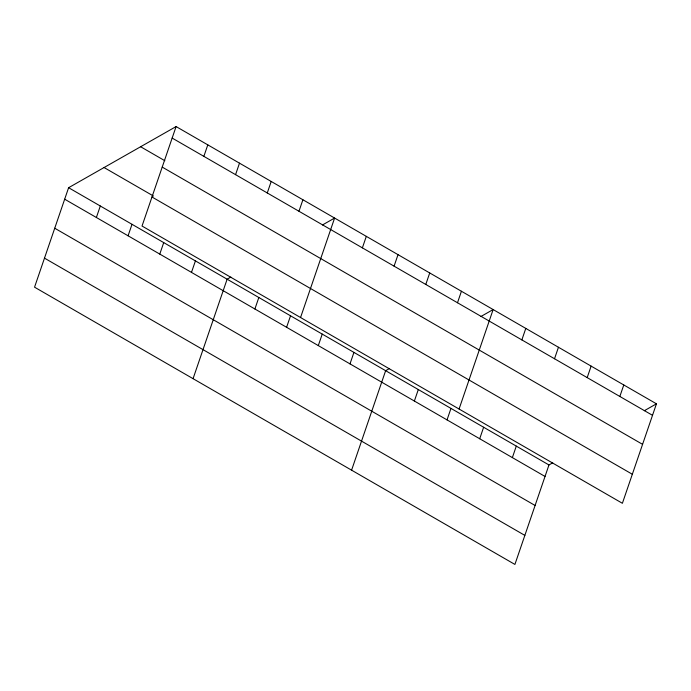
<?xml version="1.0" encoding="UTF-8"?>
<svg xmlns="http://www.w3.org/2000/svg" width="691" height="691" viewBox="0 0 691 691"><rect width="100%" height="100%" fill="white"/><g stroke="black" fill="none" stroke-linecap="round" stroke-linejoin="round"><path stroke-width="1.04" d="M176.093 126.565L142.035 226.035L622.392 503.29L656.45 403.82L176.093 126.565L68.608 187.71L34.55 287.18L514.907 564.435L548.965 464.965L552.696 462.84M96.377 217.501L100.307 206.004M128.077 235.795L132.016 224.307M159.785 254.098L163.715 242.601M203.862 156.365L207.792 144.868M191.485 272.392L195.423 260.904M235.562 174.659L239.501 163.162M193.065 378.668L227.123 279.199L230.854 277.074M267.27 192.962L271.2 181.465M254.893 308.989L258.831 297.501M298.97 211.256L302.908 199.759M286.601 327.292L290.531 315.796M300.55 317.532L334.608 218.062L322.472 224.964M318.301 345.586L322.239 334.099M362.378 247.853L366.316 236.365M350 363.889L353.939 352.393M394.086 266.156L398.016 254.659M351.589 470.165L385.638 370.696L389.379 368.571M425.786 284.45L429.724 272.962M414.375 401.039L418.305 389.551M457.494 302.753L461.424 291.257M447.034 419.895L450.973 408.398M459.074 409.029L493.132 309.559L480.996 316.461M479.701 438.75L483.64 427.254M521.86 339.903L525.791 328.406M512.368 457.597L516.298 446.11M554.519 358.759L558.458 347.262M587.186 377.614L591.125 366.118M619.853 396.461L623.783 384.973M644.314 410.722L656.45 403.82M172.154 138.062L652.511 415.317M140.619 146.742L164.864 160.735M162.221 167.092L642.578 444.348M104.073 167.533L153.497 196.054M151.977 197.004L632.334 474.259M68.608 187.71L548.965 464.965M64.669 199.198L545.026 476.453M54.727 228.229L535.093 505.484M44.492 258.14L524.849 535.395"/></g></svg>
